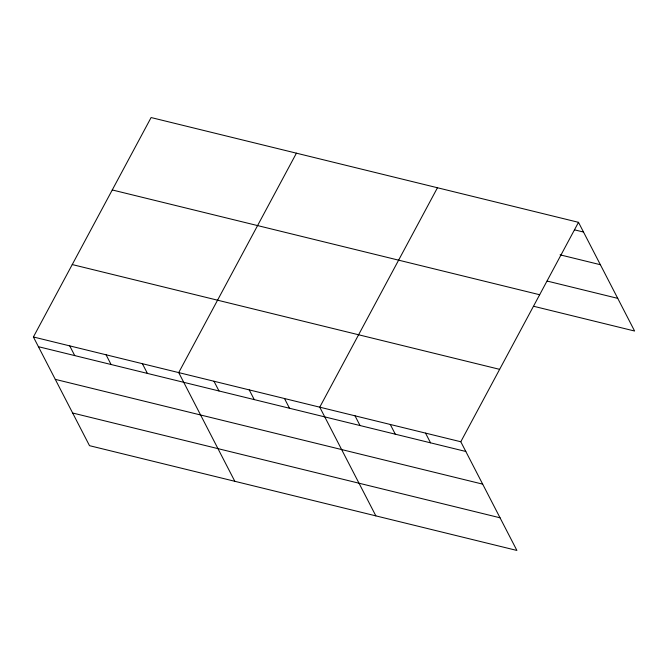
<?xml version="1.0" encoding="UTF-8"?>
<svg xmlns="http://www.w3.org/2000/svg" width="668" height="668" viewBox="0 0 668 668"><rect width="100%" height="100%" fill="white"/><g stroke="black" fill="none" stroke-linecap="round" stroke-linejoin="round"><path stroke-width="1" d="M33.4 336.973L460.795 441.757L516.898 550.449L89.504 445.673L33.4 336.973L151.102 117.551L578.496 222.327L634.6 331.027L533.857 306.328M296.417 153.172L178.715 372.602L234.819 481.294M437.456 187.75L319.755 407.179L375.859 515.871M460.795 441.757L578.496 222.327M574.447 229.825L583.515 232.046M560.076 254.834L600.373 264.712M547.217 281.078L617.741 298.362M112.257 189.954L539.66 294.738M72.244 264.561L499.639 369.346M38.418 346.692L465.813 451.476M55.277 379.357L482.672 484.141M72.645 413.008L500.04 517.792M425.541 433.115L430.551 442.834M390.279 424.464L395.297 434.183M355.017 415.822L360.035 425.541M284.493 398.529L289.511 408.257M249.239 389.887L254.249 399.606M213.977 381.244L218.995 390.964M142.384 363.693L147.403 373.412M106.062 354.783L111.072 364.503M69.731 345.882L74.749 355.601"/></g></svg>
